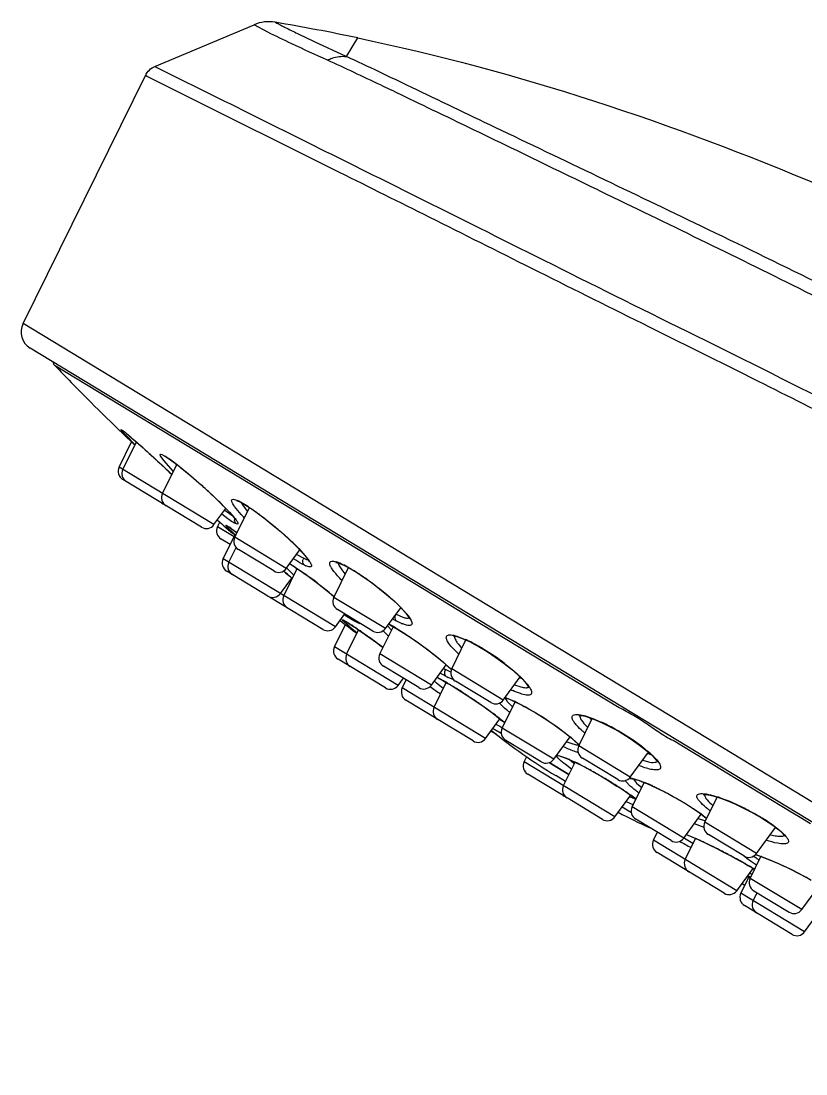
# Model space of a CAD drawing. Header units: millimetres. Extents: x 1891 to 3932, y -543 to 1323.
# Drawn here: x 3661.6 to 3703, y -61.7 to -6.1 of the extents above; entities that cross this region are included whole.
import ezdxf

# ---------------------------------------------------------------- set-up
doc = ezdxf.new("R2010")
doc.units = ezdxf.units.MM

msp = doc.modelspace()

# ---------------------------------------------------------------- linework, layer by layer
at = {"linetype": 'Continuous'}
for p, q in [((3668.622, -8.468), (3673.852, -6.265)), ((3674.583, -6.662), (3673.852, -6.265)), ((3677.03, -7.151), (3678.699, -7.932)), ((3678.729, -7.946), (3679.325, -6.963)), ((3678.699, -7.932), (3678.729, -7.946)), ((3668.622, -8.468), (3672.291, -10.298)), ((3661.654, -22.053), (3668.113, -8.947)), ((3668.21, -8.996), (3668.113, -8.947)), ((3683.65, -35.393), (3661.654, -22.053)), ((3724.344, -61.14), (3662.033, -23.35)), ((3682.745, -36.049), (3663.345, -24.284)), ((3666.835, -27.672), (3666.828, -27.658)), ((3666.866, -27.715), (3666.835, -27.672)), ((3667.092, -27.963), (3666.893, -27.747)), ((3666.727, -29.633), (3667.386, -28.295)), ((3666.926, -29.754), (3667.641, -28.304)), ((3667.563, -28.434), (3667.092, -27.963)), ((3667.108, -27.847), (3667.31, -28.017)), ((3667.192, -27.918), (3667.285, -27.996)), ((3668.899, -28.963), (3668.909, -28.955)), ((3668.909, -28.955), (3668.978, -28.962)), ((3669.099, -29.306), (3668.93, -29.073)), ((3668.978, -28.962), (3669.085, -29.028)), ((3668.978, -28.962), (3669.179, -29.066)), ((3669.089, -29.029), (3669.098, -29.033)), ((3669.098, -29.033), (3669.185, -29.079)), ((3669.588, -29.841), (3669.099, -29.306)), ((3669.185, -29.079), (3669.325, -29.167)), ((3669.219, -29.091), (3669.486, -29.274)), ((3671.738, -32.672), (3666.727, -29.633)), ((3669.019, -31.023), (3669.773, -29.493)), ((3671.075, -32.804), (3666.916, -30.281)), ((3671.05, -30.562), (3671.086, -30.594)), ((3671.561, -31.029), (3671.6, -31.065)), ((3672.82, -31.342), (3672.869, -31.355)), ((3672.869, -31.355), (3672.977, -31.397)), ((3673.039, -31.425), (3673.104, -31.472)), ((3673.072, -31.457), (3673.104, -31.472)), ((3673.1, -31.456), (3673.382, -31.615)), ((3673.104, -31.472), (3673.105, -31.472)), ((3673.105, -31.472), (3673.18, -31.51)), ((3673.175, -31.505), (3673.281, -31.675)), ((3673.18, -31.51), (3673.442, -31.66)), ((3673.281, -31.675), (3673.512, -31.972)), ((3671.738, -32.672), (3672.364, -31.818)), ((3672.46, -32.358), (3672.146, -32.124)), ((3672.31, -31.76), (3672.585, -32.05)), ((3672.316, -31.906), (3672.685, -32.166)), ((3672.836, -33.338), (3673.609, -31.77)), ((3673.562, -31.729), (3673.986, -32.021)), ((3671.919, -32.782), (3672.038, -32.541)), ((3672.796, -33.313), (3671.919, -32.782)), ((3672.487, -32.851), (3672.359, -32.706)), ((3672.993, -32.643), (3672.923, -32.637)), ((3673.002, -32.634), (3672.994, -32.643)), ((3672.221, -34.479), (3672.84, -33.223)), ((3672.695, -33.048), (3672.487, -32.851)), ((3672.66, -32.884), (3672.862, -33.035)), ((3672.749, -32.952), (3672.851, -33.028)), ((3675.555, -34.987), (3672.836, -33.338)), ((3672.851, -33.028), (3672.952, -33.105)), ((3672.905, -33.238), (3672.878, -33.215)), ((3672.593, -33.724), (3672.109, -33.431)), ((3672.523, -34.662), (3672.908, -33.881)), ((3675.899, -33.623), (3676.213, -33.936)), ((3674.893, -35.119), (3673.026, -33.987)), ((3675.555, -34.987), (3676.273, -34.008)), ((3676.108, -34.241), (3676.405, -34.412)), ((3676.213, -33.936), (3676.539, -34.293)), ((3676.539, -34.293), (3676.763, -34.582)), ((3678.148, -38.074), (3672.221, -34.479)), ((3675.429, -36.425), (3676.134, -34.993)), ((3675.73, -34.728), (3676.071, -34.947)), ((3675.737, -34.739), (3675.897, -34.837)), ((3676.071, -34.947), (3676.492, -35.239)), ((3676.695, -34.888), (3676.58, -34.845)), ((3676.738, -34.9), (3676.695, -34.888)), ((3678.069, -36.511), (3678.843, -34.94)), ((3678.362, -34.718), (3678.602, -34.82)), ((3678.412, -34.953), (3678.481, -35.054)), ((3678.428, -34.726), (3678.593, -34.803)), ((3678.602, -34.82), (3678.726, -34.882)), ((3678.682, -34.847), (3678.726, -34.882)), ((3678.726, -34.882), (3678.726, -34.882)), ((3678.726, -34.882), (3678.87, -34.959)), ((3678.82, -34.921), (3679.142, -35.108)), ((3678.87, -34.959), (3679.258, -35.189)), ((3674.579, -36.443), (3672.41, -35.128)), ((3675.241, -36.311), (3675.842, -35.493)), ((3675.416, -35.122), (3675.446, -35.148)), ((3675.955, -35.333), (3675.706, -35.101)), ((3678.481, -35.054), (3678.643, -35.262)), ((3695.825, -42.777), (3683.65, -35.393)), ((3675.811, -35.658), (3675.759, -35.618)), ((3685.189, -37.532), (3682.745, -36.049)), ((3677.485, -38.206), (3674.759, -36.553)), ((3680.788, -38.16), (3678.069, -36.511)), ((3681.225, -36.683), (3681.576, -37.021)), ((3680.125, -38.292), (3678.258, -37.16)), ((3680.788, -38.16), (3681.596, -37.057)), ((3681.603, -37.048), (3681.916, -37.395)), ((3678.148, -38.074), (3678.655, -37.382)), ((3678.512, -37.706), (3678.625, -37.76)), ((3678.528, -37.728), (3678.512, -37.706)), ((3678.869, -38.032), (3678.528, -37.728)), ((3678.613, -37.74), (3678.629, -37.748)), ((3678.638, -37.749), (3678.723, -37.799)), ((3679.124, -37.754), (3678.799, -37.553)), ((3679.364, -37.878), (3679.124, -37.754)), ((3681.355, -37.406), (3681.703, -37.558)), ((3681.64, -37.887), (3681.359, -37.753)), ((3693.124, -42.344), (3685.189, -37.532)), ((3678.101, -39.127), (3678.681, -37.95)), ((3678.742, -39.515), (3679.375, -38.232)), ((3678.821, -37.86), (3679.009, -37.983)), ((3678.925, -37.929), (3679.02, -37.991)), ((3679.02, -37.991), (3679.126, -38.062)), ((3679.341, -38.208), (3679.392, -38.243)), ((3679.447, -37.907), (3679.364, -37.878)), ((3680.497, -39.499), (3681.211, -38.05)), ((3680.858, -38.467), (3680.65, -38.269)), ((3680.918, -38.034), (3681.11, -38.237)), ((3680.956, -37.925), (3681.061, -37.98)), ((3681.061, -37.98), (3681.397, -38.17)), ((3681.359, -38.143), (3681.859, -38.453)), ((3681.397, -38.17), (3681.764, -38.397)), ((3679.852, -38.565), (3679.899, -38.599)), ((3684.292, -40.286), (3685.043, -38.763)), ((3684.507, -38.568), (3684.803, -38.662)), ((3684.567, -38.561), (3685.001, -38.73)), ((3684.803, -38.662), (3685.222, -38.846)), ((3685.222, -38.846), (3685.475, -38.976)), ((3681.461, -41.164), (3678.101, -39.127)), ((3680.502, -39.035), (3680.666, -39.155)), ((3685.449, -38.952), (3685.475, -38.976)), ((3685.475, -38.976), (3685.475, -38.976)), ((3685.475, -38.976), (3685.68, -39.088)), ((3680.799, -41.296), (3678.29, -39.775)), ((3683.216, -41.148), (3680.497, -39.499)), ((3683.423, -39.583), (3683.872, -39.956)), ((3687.083, -40.007), (3687.572, -40.4)), ((3682.553, -41.28), (3680.686, -40.147)), ((3683.216, -41.148), (3684, -40.078)), ((3683.996, -40.687), (3683.686, -40.518)), ((3683.973, -40.325), (3684.233, -40.443)), ((3683.978, -40.05), (3684.235, -40.29)), ((3684.058, -40.129), (3684.244, -40.308)), ((3684.244, -40.308), (3684.276, -40.342)), ((3687.011, -41.935), (3684.292, -40.286)), ((3687.572, -40.4), (3687.974, -40.767)), ((3681.461, -41.164), (3681.739, -40.786)), ((3681.681, -41.298), (3681.885, -40.883)), ((3683.359, -42.316), (3684.004, -41.008)), ((3683.845, -41.326), (3683.495, -41.044)), ((3683.864, -40.924), (3683.51, -40.734)), ((3683.514, -40.741), (3683.677, -40.825)), ((3683.677, -40.825), (3683.869, -40.93)), ((3683.869, -40.93), (3684.082, -41.053)), ((3684.313, -40.834), (3684.095, -40.737)), ((3684.412, -40.871), (3684.313, -40.834)), ((3686.348, -42.067), (3684.481, -40.934)), ((3687.011, -41.935), (3687.903, -40.718)), ((3687.608, -41.129), (3687.939, -41.242)), ((3687.974, -40.767), (3688.277, -41.096)), ((3686.078, -43.964), (3681.681, -41.298)), ((3684.394, -41.239), (3684.359, -41.217)), ((3685.046, -41.656), (3685.293, -41.819)), ((3685.125, -41.706), (3685.1, -41.689)), ((3685.416, -44.096), (3681.87, -41.946)), ((3685.245, -41.785), (3685.214, -41.765)), ((3685.293, -41.819), (3685.535, -41.982)), ((3685.557, -41.996), (3685.507, -41.962)), ((3686.956, -43.416), (3687.638, -42.032)), ((3687.084, -41.804), (3687.162, -41.931)), ((3687.101, -41.812), (3687.126, -41.818)), ((3687.126, -41.818), (3687.345, -41.897)), ((3687.165, -41.817), (3687.595, -41.998)), ((3687.345, -41.897), (3687.631, -42.023)), ((3687.636, -42.017), (3688.104, -42.255)), ((3688.104, -42.255), (3688.123, -42.271)), ((3688.104, -42.255), (3688.124, -42.266)), ((3686.419, -42.607), (3686.387, -42.583)), ((3686.451, -42.631), (3686.419, -42.607)), ((3688.123, -42.271), (3688.285, -42.36)), ((3691.283, -42.758), (3691.74, -42.91)), ((3725.368, -60.694), (3695.825, -42.777)), ((3686.078, -43.964), (3686.838, -42.928)), ((3687.027, -43.078), (3686.814, -42.965)), ((3686.909, -42.985), (3687.041, -43.091)), ((3687.041, -43.091), (3687.094, -43.136)), ((3691.002, -44.355), (3691.712, -42.915)), ((3691.74, -42.91), (3692.182, -43.099)), ((3691.909, -42.991), (3692.268, -43.149)), ((3692.268, -43.149), (3692.66, -43.344)), ((3692.66, -43.344), (3692.801, -43.419)), ((3686.647, -43.762), (3686.356, -43.586)), ((3686.466, -43.435), (3686.918, -43.708)), ((3686.918, -43.708), (3686.466, -43.435)), ((3689.675, -45.065), (3686.956, -43.416)), ((3689.675, -45.065), (3690.541, -43.883)), ((3690.158, -43.571), (3690.54, -43.872)), ((3692.793, -43.405), (3692.801, -43.419)), ((3689.012, -45.197), (3687.145, -44.064)), ((3690.371, -44.134), (3690.637, -44.237)), ((3690.673, -43.984), (3690.982, -44.274)), ((3693.721, -46.004), (3691.002, -44.355)), ((3696.533, -44.413), (3696.073, -44.132)), ((3698.184, -45.414), (3696.533, -44.413)), ((3688.114, -45.199), (3688.253, -44.916)), ((3690.979, -44.7), (3690.919, -44.688)), ((3693.058, -46.136), (3691.192, -45.004)), ((3693.721, -46.004), (3694.683, -44.692)), ((3692.908, -48.106), (3688.114, -45.199)), ((3689.433, -45.234), (3690.479, -45.868)), ((3690.479, -45.868), (3689.433, -45.234)), ((3690.189, -46.457), (3690.8, -45.217)), ((3690.618, -45.581), (3690.274, -45.328)), ((3690.462, -45.055), (3690.801, -45.213)), ((3690.745, -45.284), (3690.472, -45.065)), ((3691.165, -45.401), (3691.42, -45.536)), ((3691.409, -45.528), (3691.42, -45.537)), ((3691.42, -45.537), (3691.675, -45.677)), ((3694.383, -45.119), (3694.676, -45.198)), ((3698.82, -45.799), (3698.184, -45.414)), ((3690.17, -46.98), (3688.303, -45.848)), ((3690.298, -46.236), (3689.788, -45.926)), ((3691.693, -45.685), (3691.658, -45.664)), ((3691.675, -45.677), (3691.951, -45.833)), ((3691.724, -45.701), (3691.693, -45.685)), ((3691.951, -45.833), (3692.228, -45.994)), ((3692.246, -46.002), (3692.216, -45.984)), ((3692.228, -45.994), (3692.5, -46.157)), ((3692.268, -46.015), (3692.246, -46.002)), ((3692.311, -46.041), (3692.268, -46.015)), ((3693.656, -46.037), (3693.808, -46.065)), ((3693.808, -46.065), (3694.199, -46.185)), ((3693.866, -46.094), (3693.88, -46.118)), ((3693.88, -46.118), (3694.051, -46.319)), ((3702.302, -47.91), (3698.82, -45.799)), ((3692.5, -46.157), (3692.764, -46.319)), ((3692.764, -46.319), (3693.014, -46.476)), ((3693.014, -46.476), (3693.247, -46.627)), ((3693.822, -47.58), (3694.457, -46.291)), ((3694.051, -46.319), (3694.323, -46.556)), ((3694.199, -46.185), (3694.473, -46.29)), ((3692.245, -48.238), (3690.378, -47.106)), ((3692.908, -48.106), (3693.743, -46.966)), ((3694.033, -47.173), (3693.75, -46.966)), ((3693.981, -47.139), (3694.023, -47.172)), ((3695.856, -46.957), (3695.857, -46.962)), ((3697.656, -48.39), (3698.311, -47.06)), ((3697.948, -46.943), (3698.353, -47.061)), ((3698.423, -47.085), (3698.792, -47.223)), ((3698.725, -47.205), (3699.239, -47.421)), ((3693.296, -47.576), (3693.783, -47.872)), ((3693.296, -47.576), (3693.783, -47.872)), ((3693.505, -47.297), (3693.882, -47.475)), ((3696.541, -49.229), (3693.822, -47.58)), ((3697.068, -47.681), (3697.455, -47.949)), ((3699.239, -47.421), (3699.802, -47.69)), ((3699.802, -47.69), (3700.111, -47.852)), ((3695.878, -49.361), (3694.011, -48.228)), ((3696.541, -49.229), (3697.466, -47.967)), ((3697.303, -48.197), (3697.693, -48.31)), ((3697.455, -47.949), (3697.765, -48.188)), ((3700.118, -47.848), (3700.111, -47.852)), ((3702.683, -48.142), (3702.302, -47.91)), ((3703.235, -48.476), (3702.683, -48.142)), ((3694.943, -49.341), (3695.144, -48.933)), ((3697.622, -48.665), (3697.107, -48.475)), ((3700.375, -50.039), (3697.656, -48.39)), ((3700.375, -50.039), (3701.386, -48.66)), ((3701.185, -48.498), (3701.595, -48.807)), ((3699.341, -52.008), (3694.943, -49.341)), ((3697.028, -49.519), (3696.588, -49.244)), ((3696.622, -50.359), (3697.169, -49.249)), ((3696.678, -49.042), (3696.786, -49.084)), ((3696.719, -49.054), (3697.177, -49.25)), ((3696.786, -49.084), (3696.966, -49.16)), ((3697.671, -49.481), (3697.953, -49.617)), ((3699.712, -50.171), (3697.845, -49.039)), ((3701.119, -49.046), (3701.363, -49.1)), ((3698.678, -52.14), (3695.132, -49.989)), ((3697.953, -49.617), (3698.253, -49.766)), ((3698.201, -49.739), (3698.248, -49.762)), ((3698.883, -50.089), (3698.931, -50.114)), ((3698.931, -50.114), (3698.955, -50.127)), ((3698.955, -50.127), (3699.003, -50.152)), ((3699.275, -50.3), (3699.472, -50.408)), ((3699.282, -50.302), (3699.275, -50.3)), ((3699.472, -50.408), (3699.708, -50.54)), ((3699.879, -50.307), (3699.723, -50.175)), ((3699.82, -50.603), (3699.841, -50.614)), ((3700.073, -50.447), (3699.879, -50.307)), ((3700.05, -51.357), (3700.62, -50.199)), ((3700.385, -50.649), (3700.073, -50.447)), ((3700.241, -50.18), (3700.364, -50.271)), ((3700.339, -50.095), (3700.622, -50.195)), ((3700.652, -50.205), (3701.174, -50.412)), ((3699.341, -52.008), (3700.204, -50.829)), ((3699.56, -52.141), (3699.99, -51.269)), ((3699.618, -51.629), (3699.768, -51.72)), ((3700.055, -51.342), (3699.891, -51.253)), ((3700.048, -51.279), (3700.081, -51.293)), ((3702.769, -53.006), (3700.05, -51.357)), ((3702.769, -53.006), (3703.719, -51.709)), ((3702.979, -51.281), (3703.275, -51.445)), ((3702.993, -51.285), (3702.979, -51.281)), ((3702.92, -54.179), (3699.56, -52.141)), ((3700.404, -52.118), (3700.201, -52.53)), ((3700.239, -52.006), (3702.106, -53.137)), ((3702.258, -54.311), (3699.749, -52.79)), ((3702.92, -54.179), (3703.75, -53.046))]:
    msp.add_line(p, q, dxfattribs=at)
for points in [[(3666.923, -27.706), (3666.92, -27.705), (3666.922, -27.706), (3666.947, -27.723), (3666.987, -27.753), (3667.042, -27.796), (3667.111, -27.851), (3667.192, -27.918)], [(3667.285, -27.996), (3667.39, -28.086), (3667.507, -28.187), (3667.634, -28.298), (3667.773, -28.42), (3667.921, -28.552), (3668.079, -28.694), (3668.246, -28.845), (3668.422, -29.004), (3668.605, -29.172), (3668.795, -29.347), (3668.989, -29.527)], [(3669.325, -29.167), (3669.512, -29.297), (3669.735, -29.463), (3669.984, -29.659), (3670.248, -29.874)], [(3668.989, -29.527), (3669.185, -29.71), (3669.379, -29.892), (3669.514, -30.02)], [(3670.248, -29.874), (3670.52, -30.101), (3670.793, -30.337), (3671.063, -30.575), (3671.325, -30.812), (3671.576, -31.045), (3671.811, -31.268)], [(3671.811, -31.268), (3672.028, -31.479), (3672.224, -31.675), (3672.399, -31.855), (3672.55, -32.016), (3672.676, -32.156), (3672.776, -32.274), (3672.848, -32.367), (3672.893, -32.431), (3672.899, -32.44)], [(3672.958, -31.408), (3672.938, -31.408), (3672.97, -31.417), (3673.072, -31.457)], [(3673.442, -31.66), (3673.749, -31.861), (3674.085, -32.099)], [(3674.085, -32.099), (3674.434, -32.363), (3674.783, -32.641), (3675.12, -32.923), (3675.437, -33.201), (3675.729, -33.467)], [(3672.456, -32.748), (3672.455, -32.747), (3672.461, -32.75), (3672.488, -32.767), (3672.531, -32.795)], [(3672.531, -32.795), (3672.589, -32.836), (3672.662, -32.888), (3672.749, -32.952)], [(3675.729, -33.467), (3675.988, -33.716), (3676.211, -33.942), (3676.397, -34.142), (3676.546, -34.315)], [(3676.546, -34.315), (3676.657, -34.457), (3676.732, -34.565), (3676.768, -34.631), (3676.771, -34.637)], [(3675.897, -34.837), (3676.151, -35.004), (3676.423, -35.193), (3676.705, -35.396)], [(3678.197, -34.659), (3678.168, -34.666), (3678.209, -34.672), (3678.362, -34.718)], [(3675.41, -35.118), (3675.518, -35.211), (3675.69, -35.36), (3675.846, -35.496), (3675.874, -35.521)], [(3676.705, -35.396), (3676.99, -35.608), (3677.272, -35.823), (3677.548, -36.039), (3677.814, -36.253)], [(3679.258, -35.189), (3679.669, -35.459), (3680.083, -35.753), (3680.48, -36.058), (3680.847, -36.359)], [(3677.814, -36.253), (3678.068, -36.461), (3678.093, -36.482)], [(3680.847, -36.359), (3681.176, -36.648), (3681.458, -36.915), (3681.689, -37.153), (3681.865, -37.355)], [(3678.629, -37.748), (3678.662, -37.766), (3678.709, -37.793), (3678.769, -37.829), (3678.841, -37.875), (3678.925, -37.929)], [(3681.865, -37.355), (3681.985, -37.516), (3682.052, -37.629), (3682.06, -37.646)], [(3679.126, -38.062), (3679.243, -38.141), (3679.37, -38.229), (3679.508, -38.324)], [(3679.508, -38.324), (3679.654, -38.426), (3679.81, -38.536)], [(3679.81, -38.536), (3679.973, -38.652), (3680.143, -38.774), (3680.32, -38.902), (3680.502, -39.035)], [(3681.764, -38.397), (3682.147, -38.648), (3682.528, -38.913), (3682.895, -39.18), (3683.238, -39.442), (3683.55, -39.691)], [(3684.361, -38.55), (3684.368, -38.55), (3684.507, -38.568)], [(3685.68, -39.088), (3686.158, -39.375), (3686.628, -39.686), (3687.066, -40.004)], [(3683.55, -39.691), (3683.825, -39.922), (3684.058, -40.129)], [(3687.066, -40.004), (3687.454, -40.312), (3687.78, -40.597), (3688.038, -40.851), (3688.225, -41.062), (3688.334, -41.218), (3688.351, -41.25)], [(3684.082, -41.053), (3684.312, -41.191), (3684.553, -41.339)], [(3684.553, -41.339), (3684.799, -41.495), (3685.046, -41.656)], [(3685.535, -41.982), (3685.77, -42.144), (3685.995, -42.302)], [(3687.631, -42.023), (3687.977, -42.194), (3688.123, -42.271)], [(3685.995, -42.302), (3686.208, -42.455), (3686.408, -42.601)], [(3686.408, -42.601), (3686.592, -42.739), (3686.76, -42.867), (3686.909, -42.985)], [(3688.285, -42.36), (3688.726, -42.615), (3689.164, -42.887), (3689.582, -43.163), (3689.963, -43.432)], [(3691.007, -42.748), (3691.002, -42.75), (3691.032, -42.747), (3691.149, -42.754)], [(3691.149, -42.754), (3691.34, -42.793), (3691.596, -42.871), (3691.909, -42.991)], [(3689.963, -43.432), (3690.296, -43.684), (3690.576, -43.911), (3690.799, -44.11)], [(3692.802, -43.419), (3693.128, -43.602), (3693.707, -43.96), (3694.212, -44.311)], [(3690.799, -44.11), (3690.959, -44.271), (3691.012, -44.336)], [(3694.212, -44.311), (3694.616, -44.631), (3694.91, -44.903), (3695.092, -45.111), (3695.131, -45.167)], [(3690.059, -44.912), (3690.049, -44.912), (3690.061, -44.914), (3690.123, -44.93), (3690.222, -44.963), (3690.355, -45.015), (3690.518, -45.085)], [(3690.518, -45.085), (3690.71, -45.173), (3690.926, -45.279), (3691.165, -45.401)], [(3693.715, -46.075), (3693.714, -46.075), (3693.753, -46.077), (3693.843, -46.091)], [(3693.843, -46.091), (3693.976, -46.123), (3694.145, -46.175), (3694.349, -46.248), (3694.586, -46.343), (3694.855, -46.46), (3695.151, -46.599)], [(3693.247, -46.627), (3693.461, -46.77), (3693.656, -46.903), (3693.83, -47.027), (3693.981, -47.139)], [(3695.151, -46.599), (3695.468, -46.756), (3695.797, -46.929), (3695.857, -46.962)], [(3695.857, -46.962), (3695.946, -47.011), (3696.325, -47.226), (3696.682, -47.441), (3697.008, -47.648)], [(3697.566, -46.921), (3697.571, -46.92), (3697.695, -46.919), (3697.942, -46.959), (3698.288, -47.052), (3698.725, -47.205)], [(3697.008, -47.648), (3697.295, -47.843), (3697.538, -48.019)], [(3697.538, -48.019), (3697.732, -48.173), (3697.754, -48.192)], [(3700.111, -47.852), (3700.238, -47.922), (3700.641, -48.156)], [(3700.641, -48.156), (3701.002, -48.385), (3701.309, -48.6), (3701.556, -48.794), (3701.736, -48.957), (3701.85, -49.082), (3701.873, -49.114)], [(3696.966, -49.16), (3697.175, -49.251), (3697.411, -49.359), (3697.671, -49.481)], [(3698.253, -49.766), (3698.567, -49.926), (3698.892, -50.095)], [(3698.892, -50.095), (3699.219, -50.27), (3699.275, -50.3)], [(3699.708, -50.54), (3699.93, -50.667), (3700.134, -50.787), (3700.285, -50.879)], [(3700.316, -50.094), (3700.521, -50.163), (3700.756, -50.249), (3701.017, -50.352), (3701.302, -50.47)], [(3701.302, -50.47), (3701.607, -50.604), (3701.928, -50.751), (3702.26, -50.911), (3702.593, -51.078), (3702.92, -51.25), (3702.979, -51.281)], [(3699.916, -51.223), (3699.934, -51.231), (3699.986, -51.253), (3700.048, -51.279)]]:
    msp.add_lwpolyline(points, dxfattribs=at)
for centre, radius, start, end in [((3655.155, -122.657), 118.192, 78.19998, 80.35213), ((3251.805, -906.467), 994.201, 64.263708, 64.387003), ((3662.551, -22.495), 1, 153.7572, 238.7624), ((3663.705, -23.937), 0.5, 196.2653, 223.9707), ((3761.509, 70.416), 136.397, 223.97061, 224.48305), ((3761.509, 70.415), 136.397, 224.48299, 226.45517), ((3466.831, -492.045), 522.137, 62.83514, 63.41614), ((3667.777, -26.98), 1.17, 218.9165, 219.5463), ((3668.116, -26.699), 1.611, 219.5708, 220.5872), ((3667.62, -31.609), 2.983, 57.5835, 58.4904), ((3663.501, -37.534), 10.2, 52.6623, 54.0747), ((3675.993, -24.075), 8.267, 220.4485, 221.0717), ((3667.175, -29.854), 0.5, 153.7645, 238.764), ((3667.375, -29.975), 0.5, 153.7645, 238.7653), ((3669.468, -31.244), 0.5, 153.7645, 238.7653), ((3651.059, -52.961), 30.023, 46.9308, 48.1592), ((3654.157, -49.654), 25.492, 45.6405, 46.8222), ((3669.242, -31.107), 0.5, 238.7635, 254.2578), ((3657.663, -46.06), 20.471, 44.3142, 45.6231), ((3672.201, -33.177), 1.942, 64.452, 66.4535), ((3671.993, -33.602), 2.416, 64.0333, 64.3362), ((3671.857, -33.88), 2.724, 62.8365, 64.0158), ((3669.639, -37.737), 7.175, 56.8599, 58.5525), ((3671.335, -32.377), 0.5, 238.7635, 323.7643), ((3672.368, -33.003), 0.5, 153.7645, 238.7653), ((3761.509, 70.415), 136.397, 228.9342, 229.46552), ((3668.471, -38.617), 7.1, 53.8413, 54.6733), ((3686.054, -18.529), 19.73, 227.3832, 228.1021), ((3673.285, -33.559), 0.5, 153.7645, 238.7653), ((3659.988, -49.993), 21.291, 52.5189, 52.7961), ((3665.494, -44.429), 15.002, 46.0828, 46.6093), ((3677.356, -32.556), 2.085, 242.8916, 245.0633), ((3676.775, -34.618), 0.344, 150.1301, 162.0611), ((3672.669, -34.7), 0.5, 153.7645, 238.764), ((3672.971, -34.883), 0.5, 153.7645, 238.7653), ((3675.152, -34.692), 0.5, 238.7635, 323.7643), ((3681.25, -29.322), 8.008, 224.693, 226.186), ((3681.075, -30.058), 7.012, 223.878, 224.2048), ((3681.797, -29.354), 8.02, 224.2134, 224.9275), ((3677.349, -33.072), 1.932, 244.3934, 246.572), ((3677.703, -36.247), 1.683, 70.6732, 73.3318), ((3677.522, -36.767), 2.233, 68.6448, 70.6983), ((3677.328, -37.243), 2.747, 67.1169, 68.5068), ((3677.183, -37.589), 3.123, 66.4937, 67.1328), ((3676.326, -39.405), 5.131, 62.6697, 63.7751), ((3675.917, -40.175), 6.002, 62.0943, 62.5776), ((3675.618, -40.738), 6.64, 61.169, 62.0872), ((3644.555, -71.081), 47.386, 48.6136, 49.3145), ((3663.223, -53.766), 22.788, 53.7671, 54.3891), ((3659.465, -58.86), 29.119, 50.5023, 53.7276), ((3682.021, -32.414), 4.418, 220.1264, 220.605), ((3673.871, -43.75), 10.123, 57.8571, 58.6203), ((3761.509, 70.415), 136.397, 231.03301, 231.05933), ((3674.838, -36.016), 0.5, 238.7635, 323.7643), ((3675.018, -36.125), 0.5, 226.4206, 238.7656), ((3675.877, -36.646), 0.5, 153.7645, 238.7653), ((3661.325, -56.601), 26.192, 50.2017, 50.4981), ((3678.517, -36.732), 0.5, 153.7645, 238.7653), ((3673.36, -45.271), 11.645, 47.5161, 47.724), ((3676.226, -42.296), 7.514, 44.3041, 44.5899), ((3761.509, 70.415), 136.397, 232.45633, 232.9245), ((3678.694, -37.468), 0.299, 256.7218, 261.9064), ((3685.555, -27.208), 12.355, 235.8958, 236.7234), ((3675.734, -42.681), 5.725, 57.7663, 58.5213), ((3684.617, -28.631), 10.652, 236.7397, 236.8887), ((3684.572, -31.595), 6.946, 240.7054, 242.4449), ((3677.744, -37.778), 0.5, 238.7635, 323.7643), ((3674.7, -44.326), 7.668, 57.487, 57.7878), ((3689.981, -24.546), 17.475, 230.5116, 231.2094), ((3667.364, -55.506), 21.04, 55.622, 56.3941), ((3694.299, -19.189), 24.355, 231.1865, 231.4771), ((3698.262, -14.208), 30.72, 231.4808, 231.8763), ((3662.055, -63.308), 30.477, 55.4463, 55.6662), ((3654.765, -73.848), 43.292, 54.586, 55.3297), ((3680.384, -37.865), 0.5, 238.7635, 323.7643), ((3683.137, -36.084), 2.954, 220.6412, 221.3039), ((3677.05, -45.338), 8.386, 60.4979, 62.2502), ((3676.029, -47.153), 10.469, 59.3924, 60.5252), ((3682.702, -35.385), 2.718, 246.9975, 248.5234), ((3644.536, -88.272), 60.975, 53.66288, 54.55233), ((3687.198, -31.511), 9.412, 227.6543, 228.4313), ((3687.818, -36.101), 3.89, 222.4323, 223.8402), ((3682.364, -44.591), 6.426, 64.5058, 65.7765), ((3681.648, -46.063), 8.064, 61.8738, 64.4123), ((3678.55, -39.348), 0.5, 153.7645, 238.7652), ((3680.834, -47.577), 9.782, 61.6608, 61.8517), ((3680.23, -48.684), 11.044, 58.5682, 61.6285), ((3679.236, -50.337), 12.973, 52.7778, 58.6288), ((3679.191, -39.736), 0.5, 153.7645, 238.7652), ((3680.946, -39.72), 0.5, 153.7645, 238.7653), ((3677.1, -47.742), 10.319, 48.1963, 48.9811), ((3686.287, -35.718), 5.155, 242.0648, 243.3276), ((3680.145, -44.473), 5.85, 44.9468, 45.638), ((3684.74, -40.507), 0.5, 153.7645, 238.7653), ((3682.813, -40.852), 0.5, 238.7635, 323.7643), ((3687.246, -36.588), 5.824, 228.1431, 229.9095), ((3677.301, -52.52), 13.324, 59.9998, 60.4903), ((3688.833, -35.236), 7.548, 229.1526, 229.7863), ((3689.435, -34.525), 8.48, 229.7797, 230.0652), ((3676.353, -54.163), 15.221, 59.5722, 60.0014), ((3686.437, -35.933), 5.344, 242.8119, 243.999), ((3675.744, -55.201), 16.424, 59.4539, 59.5762), ((3674.995, -56.467), 17.896, 58.9205, 59.4483), ((3673.88, -58.319), 20.057, 58.5041, 58.9231), ((3689.362, -37.173), 3.876, 247.6278, 248.6293), ((3689.226, -37.522), 3.502, 248.6367, 249.1979), ((3681.058, -40.869), 0.5, 238.7636, 323.7643), ((3682.129, -41.519), 0.5, 153.7645, 238.7653), ((3761.509, 70.415), 136.397, 234.93665, 235.21609), ((3672.299, -60.893), 23.077, 57.9726, 58.3907), ((3671.096, -62.818), 25.348, 57.6827, 57.9749), ((3669.62, -65.145), 28.104, 57.0079, 57.6775), ((3668.201, -67.337), 30.715, 56.6204, 57.0128), ((3667.411, -68.537), 32.151, 56.3767, 56.567), ((3690.07, -35.758), 6.226, 244.8653, 245.7327), ((3667.036, -69.101), 32.828, 56.1338, 56.3108), ((3666.853, -69.373), 33.157, 55.7628, 56.1338), ((3667.181, -68.893), 32.575, 55.2774, 55.6608), ((3667.723, -68.111), 31.623, 55.0989, 55.2767), ((3668.826, -66.534), 29.699, 54.5117, 55.104), ((3686.608, -41.639), 0.5, 238.7635, 323.7643), ((3686.169, -44.575), 2.933, 70.1449, 71.504), ((3684.241, -49.182), 7.928, 64.6416, 64.968), ((3683.808, -42.537), 0.5, 153.7645, 238.7653), ((3669.97, -64.926), 27.726, 54.3873, 54.5064), ((3671.282, -63.102), 25.48, 53.6409, 54.3973), ((3675.358, -57.605), 18.636, 52.3222, 53.4686), ((3692.755, -32.686), 12.177, 239.8256, 241.1811), ((3677.142, -55.291), 15.714, 51.9506, 52.3112), ((3678.904, -53.049), 12.862, 50.9033, 51.9757), ((3691.666, -34.661), 9.921, 241.1934, 241.7543), ((3680.733, -50.793), 9.958, 50.213, 50.8857), ((3694.082, -40.4), 3.523, 224.2454, 227.1062), ((3688.036, -52.108), 9.917, 64.6635, 65.286), ((3687.82, -52.537), 10.398, 63.6799, 64.5971), ((3687.298, -53.568), 11.553, 61.5986, 63.6273), ((3706.448, -18.456), 32.128, 231.3519, 238.7644), ((3687.404, -43.637), 0.5, 153.7645, 238.7653), ((3685.627, -49.813), 7.71, 49.1149, 50.4085), ((3686.775, -54.543), 12.66, 55.6495, 61.6183), ((3685.675, -43.669), 0.5, 238.7635, 323.7643), ((3691.451, -44.576), 0.5, 153.7645, 238.7653), ((3689.288, -45.886), 2.338, 41.8281, 43.5748), ((3688.177, -52.492), 10.175, 52.9647, 55.651), ((3691.256, -43.293), 1.434, 255.6004, 256.4046), ((3695.864, -41.156), 3.794, 251.3304, 252.4521), ((3695.705, -41.66), 3.266, 252.4464, 253.869), ((3688.562, -45.42), 0.5, 153.7645, 238.7653), ((3689.271, -44.769), 0.5, 238.7635, 323.7643), ((3695.507, -38.987), 7.895, 232.8982, 233.0383), ((3685.168, -56.729), 12.82, 63.4817, 63.932), ((3684.361, -58.344), 14.625, 62.9303, 63.478), ((3682.569, -61.84), 18.553, 61.5469, 62.9161), ((3680.168, -66.279), 23.6, 60.8677, 61.5575), ((3678.888, -68.578), 26.231, 60.4264, 60.7043), ((3678.462, -69.328), 27.094, 60.0281, 60.4262), ((3678.213, -69.762), 27.594, 59.7865, 60.0289), ((3678.13, -69.903), 27.758, 59.5071, 59.7866), ((3678.93, -68.569), 26.202, 57.7909, 59.2924), ((3693.318, -45.709), 0.5, 238.7635, 323.7643), ((3690.637, -46.678), 0.5, 153.7645, 238.7652), ((3680.451, -66.152), 23.347, 56.9257, 57.7867), ((3681.862, -63.982), 20.759, 56.389, 56.9204), ((3682.792, -62.581), 19.077, 56.0361, 56.3869), ((3690.865, -55.157), 9.573, 66.4067, 67.8542), ((3690.016, -57.105), 11.698, 65.2458, 66.4152), ((3690.429, -46.552), 0.5, 238.7635, 253.0008), ((3683.328, -61.785), 18.117, 55.9001, 56.0343), ((3684.792, -59.637), 15.518, 54.739, 55.9291), ((3696.455, -40.955), 6.678, 245.6882, 246.6049), ((3696.029, -41.937), 5.607, 246.6142, 247.2094), ((3695.528, -43.141), 4.303, 247.1503, 249.1089), ((3695.159, -44.099), 3.276, 249.1681, 249.8035), ((3700.594, -44.252), 3.651, 229.7123, 230.0892), ((3700.773, -44.038), 3.93, 230.0945, 230.8591), ((3696.204, -53.514), 6.801, 70.9588, 71.5799), ((3694.927, -56.918), 10.437, 67.1352, 68.2666), ((3694.27, -47.801), 0.5, 153.7645, 238.7653), ((3689.95, -58.432), 12.893, 56.4907, 56.9008), ((3694.114, -58.83), 12.515, 64.0571, 67.1084), ((3693.614, -59.872), 13.671, 63.4496, 64.0839), ((3693.582, -59.922), 13.729, 61.5709, 63.4224), ((3692.504, -47.811), 0.5, 238.7636, 323.7643), ((3708.149, -19.487), 32.128, 242.042, 245.2982), ((3693.89, -59.343), 13.073, 58.6928, 61.5498), ((3695.186, -57.205), 10.573, 56.6819, 58.6733), ((3696.174, -55.7), 8.773, 55.1707, 56.6736), ((3698.104, -48.611), 0.5, 153.7645, 238.7653), ((3702.555, -44.541), 4.312, 254.0367, 254.3051), ((3702.475, -44.826), 4.016, 254.298, 255.1768), ((3695.392, -49.562), 0.5, 153.7645, 238.7653), ((3696.137, -48.933), 0.5, 238.7635, 323.7643), ((3761.509, 70.415), 136.397, 241.44988, 241.74196), ((3699.895, -44.267), 5.975, 235.9363, 236.3974), ((3694.244, -55.232), 6.655, 68.1686, 68.5928), ((3702.165, -41.174), 9.501, 238.0456, 238.2595), ((3688.547, -68.445), 21.046, 65.2101, 65.7917), ((3687.42, -70.895), 23.742, 65.1007, 65.2197), ((3686.386, -73.118), 26.194, 64.6048, 65.095), ((3684.736, -76.593), 30.041, 64.0502, 64.6054), ((3683.784, -78.556), 32.222, 63.8957, 64.0555), ((3683.39, -79.361), 33.119, 63.6837, 63.8956), ((3682.992, -80.165), 34.016, 63.4411, 63.6836), ((3682.49, -81.167), 35.137, 62.1899, 63.3539), ((3699.971, -49.744), 0.5, 238.7635, 323.7643), ((3697.07, -50.58), 0.5, 153.7645, 238.7653), ((3682.427, -81.294), 35.278, 61.4603, 61.9742), ((3681.564, -82.782), 36.997, 61.0703, 61.3879), ((3683.21, -79.803), 33.594, 60.8483, 61.069), ((3685.572, -75.578), 28.754, 60.2953, 60.8577), ((3701.724, -48.288), 2.404, 231.2148, 231.9335), ((3703.338, -46.08), 5.14, 234.6414, 236.719), ((3696.832, -60.479), 10.96, 69.6051, 69.7689), ((3688.126, -71.098), 23.597, 59.8663, 60.2344), ((3690.159, -67.602), 19.553, 58.9096, 59.8757), ((3707.327, -34.836), 17.813, 245.7977, 245.9691), ((3706.786, -36.049), 16.485, 245.9674, 246.2628), ((3692.317, -64.001), 15.355, 58.7215, 58.8654), ((3761.509, 70.415), 136.397, 243.14582, 243.21955), ((3697.329, -57.473), 6.765, 66.8619, 67.6656), ((3695.438, -61.913), 11.59, 66.4569, 66.8886), ((3700.498, -51.578), 0.5, 153.7645, 238.7653), ((3698.937, -51.712), 0.5, 238.7635, 323.7643), ((3700.009, -52.362), 0.5, 153.7645, 238.7653), ((3700.65, -52.751), 0.5, 153.7645, 238.764), ((3702.365, -52.71), 0.5, 238.7635, 323.7643), ((3702.517, -53.883), 0.5, 238.7636, 323.7643)]:
    msp.add_arc(centre, radius, start, end, dxfattribs=at)
for points in [[(3674.963, -6.137), (3674.595, -6.074), (3674.195, -6.121), (3673.852, -6.265)], [(3668.113, -8.948), (3668.216, -8.739), (3668.407, -8.558), (3668.622, -8.468)], [(3666.828, -27.658), (3666.862, -27.691), (3666.906, -27.717), (3666.952, -27.73)], [(3672.359, -32.706), (3672.396, -32.738), (3672.442, -32.761), (3672.489, -32.772)], [(3672.923, -32.637), (3672.849, -32.571), (3672.811, -32.453), (3672.83, -32.356)]]:
    msp.add_open_spline(points, degree=3, dxfattribs=at)
for points, knots in [([(3677.733, -8.142), (3677.101, -7.858), (3676.047, -7.373), (3674.998, -6.875), (3674.583, -6.662)], [0, 0, 0, 0, 0.597162, 1, 1, 1, 1]), ([(3674.963, -6.137), (3674.976, -6.141), (3675.021, -6.17), (3675.124, -6.218), (3675.288, -6.306), (3675.634, -6.481), (3676.22, -6.769), (3676.734, -7.011), (3677.03, -7.151)], [0, 0, 0, 0, 0.017843, 0.067928, 0.149018, 0.260391, 0.573588, 1, 1, 1, 1]), ([(3679.325, -6.963), (3687.732, -8.719), (3704.623, -14.359), (3724.145, -24.586), (3738.958, -34.858), (3749.511, -43.526), (3759.544, -53.385), (3769.045, -63.783), (3778.013, -74.573), (3786.408, -85.822), (3794.265, -97.467), (3801.696, -109.398), (3808.722, -121.527), (3817.478, -137.932), (3823.404, -150.54), (3827.06, -159.06)], [0, 0, 0, 0, 0.11714, 0.241192, 0.299337, 0.362795, 0.427204, 0.491023, 0.554843, 0.618496, 0.682384, 0.746401, 0.810171, 0.873542, 1, 1, 1, 1]), ([(3677.733, -8.141), (3677.811, -8.101), (3678.124, -7.963), (3678.477, -7.917), (3678.729, -7.946)], [0, 0, 0, 0, 0.258107, 1, 1, 1, 1]), ([(3681.589, -9.957), (3681.235, -9.787), (3679.953, -9.173), (3678.668, -8.568), (3677.733, -8.141)], [0, 0, 0, 0, 0.276782, 1, 1, 1, 1]), ([(3720.892, -29.215), (3719.086, -28.162), (3715.33, -26.044), (3709.535, -22.92), (3703.543, -19.847), (3695.859, -16.129), (3688.739, -12.727), (3682.496, -9.733), (3679.882, -8.481), (3678.728, -7.946)], [0, 0, 0, 0, 0.132723, 0.273805, 0.418102, 0.560308, 0.815949, 0.919226, 1, 1, 1, 1]), ([(3700.491, -25.108), (3698.449, -24.085), (3694.451, -22.106), (3688.664, -19.215), (3683.337, -16.546), (3676.566, -13.172), (3671.592, -10.694), (3668.21, -8.996)], [0, 0, 0, 0, 0.189923, 0.370949, 0.537907, 0.685374, 1, 1, 1, 1]), ([(3672.291, -10.298), (3675.641, -11.968), (3681.267, -14.757), (3689.396, -18.831), (3696.834, -22.527), (3704.633, -26.383), (3711.099, -29.759), (3716.073, -32.496), (3719.556, -34.473), (3722.307, -36.089), (3724.369, -37.341), (3725.353, -37.944), (3725.839, -38.227)], [0, 0, 0, 0, 0.185853, 0.311842, 0.451489, 0.598282, 0.743871, 0.813626, 0.880215, 0.942696, 0.972072, 1, 1, 1, 1]), ([(3723.194, -31.238), (3720.026, -29.438), (3713.346, -25.701), (3703.104, -20.367), (3692.997, -15.485), (3686.511, -12.326), (3683.516, -10.887)], [0, 0, 0, 0, 0.245084, 0.514762, 0.776537, 1, 1, 1, 1]), ([(3666.828, -27.658), (3666.82, -27.638), (3666.929, -27.699), (3666.979, -27.747), (3667.065, -27.812), (3667.108, -27.847)], [0, 0, 0, 0, 0.18713, 0.516312, 1, 1, 1, 1]), ([(3667.31, -28.017), (3667.465, -28.149), (3668.212, -28.804), (3668.943, -29.478), (3669.516, -30.021)], [0, 0, 0, 0, 0.20515, 1, 1, 1, 1]), ([(3668.93, -29.073), (3668.923, -29.061), (3668.907, -29.028), (3668.887, -28.984), (3668.899, -28.963)], [0, 0, 0, 0, 0.368504, 1, 1, 1, 1]), ([(3669.688, -29.424), (3669.791, -29.503), (3670.257, -29.869), (3670.706, -30.254), (3671.05, -30.562)], [0, 0, 0, 0, 0.220459, 1, 1, 1, 1]), ([(3672.827, -31.716), (3672.785, -31.656), (3672.728, -31.574), (3672.68, -31.466), (3672.666, -31.409), (3672.672, -31.362), (3672.728, -31.321), (3672.783, -31.333), (3672.82, -31.342)], [0, 0, 0, 0, 0.40274, 0.545047, 0.64919, 0.723985, 0.791856, 1, 1, 1, 1]), ([(3672.585, -32.05), (3672.651, -32.121), (3672.764, -32.248), (3672.905, -32.423), (3672.979, -32.537), (3673.012, -32.613), (3673.002, -32.634)], [0, 0, 0, 0, 0.402649, 0.70699, 0.9047, 1, 1, 1, 1]), ([(3673.336, -32.303), (3673.283, -32.249), (3673.106, -32.06), (3672.935, -31.864), (3672.827, -31.716)], [0, 0, 0, 0, 0.291813, 1, 1, 1, 1]), ([(3673.986, -32.021), (3674.14, -32.132), (3674.767, -32.606), (3675.366, -33.118), (3675.799, -33.528)], [0, 0, 0, 0, 0.241139, 1, 1, 1, 1]), ([(3672.359, -32.706), (3672.358, -32.703), (3672.366, -32.691), (3672.384, -32.703), (3672.42, -32.717), (3672.486, -32.763), (3672.542, -32.8), (3672.576, -32.824)], [0, 0, 0, 0, 0.047974, 0.107382, 0.205351, 0.522778, 1, 1, 1, 1]), ([(3672.923, -32.637), (3672.858, -32.613), (3672.7, -32.523), (3672.551, -32.422), (3672.46, -32.358)], [0, 0, 0, 0, 0.383715, 1, 1, 1, 1]), ([(3676.476, -34.447), (3676.499, -34.457), (3676.571, -34.489), (3676.648, -34.516), (3676.702, -34.522)], [0, 0, 0, 0, 0.308492, 1, 1, 1, 1]), ([(3676.514, -34.814), (3676.472, -34.794), (3676.276, -34.693), (3676.087, -34.575), (3675.941, -34.478)], [0, 0, 0, 0, 0.208097, 1, 1, 1, 1]), ([(3676.514, -34.814), (3676.457, -34.762), (3676.418, -34.644), (3676.439, -34.54), (3676.447, -34.512)], [0, 0, 0, 0, 0.730332, 1, 1, 1, 1]), ([(3676.763, -34.582), (3676.798, -34.633), (3676.842, -34.703), (3676.878, -34.795), (3676.887, -34.844), (3676.875, -34.885), (3676.822, -34.917), (3676.772, -34.907), (3676.738, -34.9)], [0, 0, 0, 0, 0.390673, 0.527887, 0.628758, 0.70422, 0.777541, 1, 1, 1, 1]), ([(3678.504, -35.622), (3678.421, -35.54), (3678.271, -35.384), (3678.082, -35.16), (3677.944, -34.968), (3677.866, -34.816), (3677.83, -34.689), (3677.9, -34.594), (3678.036, -34.597), (3678.129, -34.618), (3678.185, -34.635)], [0, 0, 0, 0, 0.227623, 0.419038, 0.571271, 0.683142, 0.756996, 0.810337, 0.884744, 1, 1, 1, 1]), ([(3678.291, -34.696), (3678.296, -34.715), (3678.324, -34.806), (3678.372, -34.889), (3678.412, -34.953)], [0, 0, 0, 0, 0.201278, 1, 1, 1, 1]), ([(3679.256, -35.179), (3679.423, -35.284), (3680.099, -35.735), (3680.738, -36.241), (3681.193, -36.655)], [0, 0, 0, 0, 0.242317, 1, 1, 1, 1]), ([(3678.512, -37.706), (3678.51, -37.703), (3678.51, -37.69), (3678.533, -37.696), (3678.571, -37.71), (3678.61, -37.732), (3678.638, -37.749)], [0, 0, 0, 0, 0.082724, 0.173744, 0.353158, 1, 1, 1, 1]), ([(3681.359, -37.753), (3681.34, -37.734), (3681.278, -37.627), (3681.309, -37.488), (3681.355, -37.406)], [0, 0, 0, 0, 0.21685, 1, 1, 1, 1]), ([(3681.703, -37.558), (3681.77, -37.581), (3681.88, -37.612), (3682.002, -37.618), (3682.045, -37.602)], [0, 0, 0, 0, 0.604601, 1, 1, 1, 1]), ([(3681.916, -37.395), (3682, -37.499), (3682.109, -37.643), (3682.189, -37.831), (3682.201, -37.935), (3682.133, -38.004), (3682.021, -38.005), (3681.877, -37.977), (3681.768, -37.938), (3681.707, -37.914)], [0, 0, 0, 0, 0.353245, 0.467806, 0.545901, 0.609098, 0.696651, 0.826245, 1, 1, 1, 1]), ([(3681.859, -38.453), (3681.992, -38.54), (3682.526, -38.898), (3683.044, -39.28), (3683.423, -39.583)], [0, 0, 0, 0, 0.246383, 1, 1, 1, 1]), ([(3684.086, -38.862), (3684.064, -38.825), (3684.029, -38.757), (3684.001, -38.659), (3684.008, -38.575), (3684.061, -38.514), (3684.147, -38.489), (3684.321, -38.489), (3684.464, -38.528), (3684.567, -38.561)], [0, 0, 0, 0, 0.145383, 0.256083, 0.34045, 0.416949, 0.50976, 0.6345, 1, 1, 1, 1]), ([(3684.664, -39.519), (3684.541, -39.404), (3684.333, -39.198), (3684.149, -38.969), (3684.086, -38.862)], [0, 0, 0, 0, 0.576869, 1, 1, 1, 1]), ([(3684.429, -38.556), (3684.429, -38.575), (3684.441, -38.674), (3684.489, -38.765), (3684.531, -38.833)], [0, 0, 0, 0, 0.194136, 1, 1, 1, 1]), ([(3684.531, -38.833), (3684.548, -38.861), (3684.634, -38.99), (3684.736, -39.108), (3684.819, -39.197)], [0, 0, 0, 0, 0.213022, 1, 1, 1, 1]), ([(3683.996, -40.687), (3683.951, -40.649), (3683.9, -40.515), (3683.938, -40.386), (3683.973, -40.325)], [0, 0, 0, 0, 0.457323, 1, 1, 1, 1]), ([(3688.277, -41.096), (3688.345, -41.179), (3688.433, -41.296), (3688.5, -41.455), (3688.514, -41.544), (3688.49, -41.619), (3688.425, -41.664), (3688.333, -41.68), (3688.264, -41.676), (3688.226, -41.671)], [0, 0, 0, 0, 0.372572, 0.503131, 0.601754, 0.680534, 0.760763, 0.863401, 1, 1, 1, 1]), ([(3688.226, -41.671), (3688.12, -41.658), (3687.876, -41.589), (3687.643, -41.494), (3687.511, -41.434)], [0, 0, 0, 0, 0.423907, 1, 1, 1, 1]), ([(3687.939, -41.242), (3688.023, -41.264), (3688.159, -41.294), (3688.309, -41.277), (3688.355, -41.247)], [0, 0, 0, 0, 0.612389, 1, 1, 1, 1]), ([(3687.357, -42.596), (3687.299, -42.549), (3687.106, -42.387), (3686.92, -42.216), (3686.803, -42.083)], [0, 0, 0, 0, 0.296168, 1, 1, 1, 1]), ([(3687.162, -41.931), (3687.182, -41.957), (3687.285, -42.084), (3687.403, -42.198), (3687.5, -42.286)], [0, 0, 0, 0, 0.204532, 1, 1, 1, 1]), ([(3688.124, -42.266), (3688.298, -42.36), (3688.998, -42.758), (3689.672, -43.204), (3690.158, -43.571)], [0, 0, 0, 0, 0.24441, 1, 1, 1, 1]), ([(3690.896, -43.281), (3690.846, -43.226), (3690.763, -43.127), (3690.674, -42.984), (3690.632, -42.862), (3690.677, -42.713), (3690.961, -42.677), (3691.152, -42.723), (3691.283, -42.758)], [0, 0, 0, 0, 0.179674, 0.316516, 0.413341, 0.485326, 0.666691, 1, 1, 1, 1]), ([(3691.054, -42.746), (3691.052, -42.764), (3691.057, -42.857), (3691.105, -42.941), (3691.145, -43.004)], [0, 0, 0, 0, 0.192716, 1, 1, 1, 1]), ([(3696.073, -44.132), (3695.946, -44.061), (3695.683, -43.934), (3695.316, -43.703), (3694.964, -43.458), (3694.494, -43.13), (3693.892, -42.739), (3693.385, -42.461), (3693.124, -42.344)], [0, 0, 0, 0, 0.126786, 0.25316, 0.376424, 0.499115, 0.751418, 1, 1, 1, 1]), ([(3691.322, -43.684), (3691.28, -43.649), (3691.132, -43.521), (3690.99, -43.385), (3690.896, -43.281)], [0, 0, 0, 0, 0.277689, 1, 1, 1, 1]), ([(3691.145, -43.004), (3691.164, -43.033), (3691.262, -43.168), (3691.377, -43.289), (3691.472, -43.38)], [0, 0, 0, 0, 0.210867, 1, 1, 1, 1]), ([(3690.9, -44.683), (3690.85, -44.67), (3690.6, -44.592), (3690.361, -44.485), (3690.172, -44.393)], [0, 0, 0, 0, 0.195322, 1, 1, 1, 1]), ([(3690.637, -44.237), (3690.673, -44.249), (3690.789, -44.284), (3690.91, -44.312), (3690.992, -44.308)], [0, 0, 0, 0, 0.317564, 1, 1, 1, 1]), ([(3694.306, -44.37), (3694.354, -44.406), (3694.531, -44.542), (3694.702, -44.686), (3694.822, -44.796)], [0, 0, 0, 0, 0.269499, 1, 1, 1, 1]), ([(3690.274, -45.328), (3690.206, -45.275), (3690.087, -45.18), (3689.957, -45.063), (3689.884, -44.985), (3689.854, -44.942), (3689.836, -44.908), (3689.847, -44.863), (3689.939, -44.867), (3690.132, -44.915), (3690.323, -44.994), (3690.462, -45.055)], [0, 0, 0, 0, 0.201647, 0.353074, 0.408193, 0.449033, 0.476424, 0.494486, 0.545024, 0.645991, 1, 1, 1, 1]), ([(3694.822, -44.796), (3694.858, -44.829), (3694.982, -44.947), (3695.099, -45.072), (3695.173, -45.168)], [0, 0, 0, 0, 0.284771, 1, 1, 1, 1]), ([(3694.97, -45.623), (3694.916, -45.617), (3694.642, -45.57), (3694.379, -45.475), (3694.171, -45.392)], [0, 0, 0, 0, 0.195496, 1, 1, 1, 1]), ([(3694.676, -45.198), (3694.786, -45.221), (3694.957, -45.252), (3695.155, -45.194), (3695.19, -45.139)], [0, 0, 0, 0, 0.633049, 1, 1, 1, 1]), ([(3695.173, -45.168), (3695.224, -45.235), (3695.3, -45.341), (3695.334, -45.515), (3695.265, -45.592), (3695.148, -45.635), (3695.044, -45.631), (3694.97, -45.623)], [0, 0, 0, 0, 0.326213, 0.52325, 0.607524, 0.708656, 1, 1, 1, 1]), ([(3693.628, -46.392), (3693.608, -46.371), (3693.543, -46.304), (3693.481, -46.231), (3693.453, -46.173)], [0, 0, 0, 0, 0.311987, 1, 1, 1, 1]), ([(3694.178, -46.841), (3694.122, -46.801), (3693.932, -46.659), (3693.748, -46.509), (3693.628, -46.392)], [0, 0, 0, 0, 0.292582, 1, 1, 1, 1]), ([(3694.914, -46.481), (3694.99, -46.516), (3695.308, -46.667), (3695.621, -46.828), (3695.856, -46.957)], [0, 0, 0, 0, 0.237985, 1, 1, 1, 1]), ([(3695.856, -46.957), (3695.955, -47.011), (3696.339, -47.225), (3696.717, -47.452), (3696.991, -47.631)], [0, 0, 0, 0, 0.256512, 1, 1, 1, 1]), ([(3697.454, -47.372), (3697.408, -47.324), (3697.331, -47.238), (3697.252, -47.114), (3697.217, -47.002), (3697.269, -46.91), (3697.381, -46.877), (3697.61, -46.868), (3697.806, -46.909), (3697.948, -46.943)], [0, 0, 0, 0, 0.161723, 0.282436, 0.366018, 0.432494, 0.517618, 0.639138, 1, 1, 1, 1]), ([(3697.625, -46.918), (3697.626, -46.933), (3697.638, -47.01), (3697.68, -47.077), (3697.716, -47.127)], [0, 0, 0, 0, 0.197817, 1, 1, 1, 1]), ([(3697.716, -47.127), (3697.737, -47.156), (3697.846, -47.292), (3697.975, -47.409), (3698.081, -47.498)], [0, 0, 0, 0, 0.205134, 1, 1, 1, 1]), ([(3697.94, -47.786), (3697.891, -47.749), (3697.722, -47.62), (3697.56, -47.481), (3697.454, -47.372)], [0, 0, 0, 0, 0.285381, 1, 1, 1, 1]), ([(3701.595, -48.807), (3701.717, -48.909), (3701.879, -49.052), (3702.026, -49.257), (3702.076, -49.369), (3702.058, -49.474), (3701.962, -49.529), (3701.829, -49.543), (3701.725, -49.536), (3701.666, -49.529)], [0, 0, 0, 0, 0.384744, 0.515981, 0.609, 0.676608, 0.749923, 0.855252, 1, 1, 1, 1]), ([(3701.666, -49.529), (3701.612, -49.522), (3701.352, -49.479), (3701.098, -49.402), (3700.899, -49.335)], [0, 0, 0, 0, 0.204642, 1, 1, 1, 1]), ([(3701.363, -49.1), (3701.463, -49.118), (3701.629, -49.139), (3701.803, -49.124), (3701.864, -49.095)], [0, 0, 0, 0, 0.600513, 1, 1, 1, 1]), ([(3701.174, -50.412), (3701.324, -50.475), (3701.94, -50.744), (3702.544, -51.042), (3702.993, -51.285)], [0, 0, 0, 0, 0.241121, 1, 1, 1, 1])]:
    msp.add_open_spline(points, degree=3, knots=knots, dxfattribs=at)

doc.saveas('drawing.dxf')
